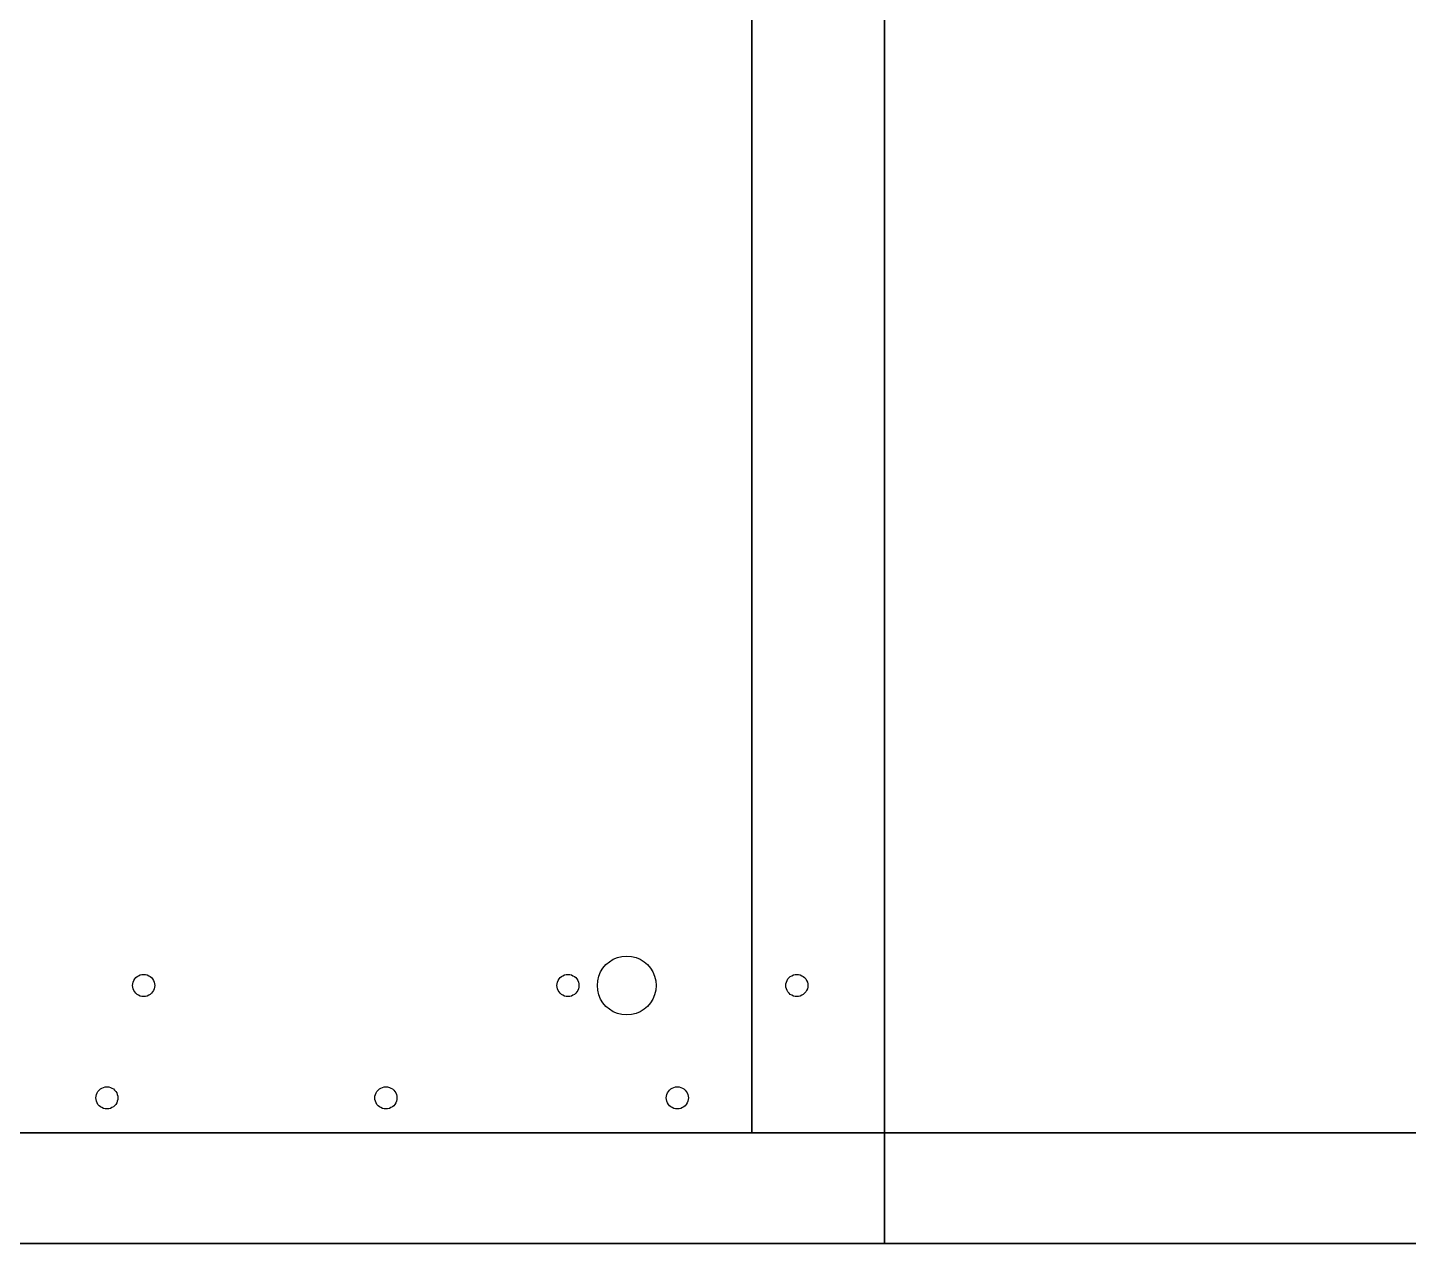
# Model space of a CAD drawing. Header units: metres. Extents: x 0 to 978, y 848 to 2000.
# Drawn here: x 292.9 to 489.2, y 1654.4 to 1827.2 of the extents above; entities that cross this region are included whole.
import ezdxf

# ---------------------------------------------------------------- set-up
doc = ezdxf.new("R2010")
doc.units = ezdxf.units.M

msp = doc.modelspace()

# ---------------------------------------------------------------- linework, layer by layer
for p, q in [((414.72, 1654.4), (414.72, 2000)), ((414.72, 2000), (414.72, 1654.4)), ((414.72, 1654.4), (414.72, 2000)), ((414.72, 2000), (414.72, 1654.4)), ((414.72, 1654.4), (414.72, 2000)), ((414.72, 2000), (414.72, 1654.4)), ((414.72, 1654.4), (414.72, 2000)), ((414.72, 2000), (414.72, 1654.4)), ((414.72, 1654.4), (414.72, 2000)), ((414.72, 2000), (414.72, 1654.4)), ((414.72, 1654.4), (414.72, 2000)), ((414.72, 2000), (414.72, 1654.4)), ((395.87, 1670.11), (395.87, 1984.29)), ((395.87, 1984.29), (395.87, 1670.11)), ((395.87, 1670.11), (395.87, 1984.29)), ((395.87, 1670.11), (395.87, 1984.29)), ((395.87, 1984.29), (395.87, 1670.11)), ((395.87, 1670.11), (395.87, 1984.29)), ((395.87, 1984.29), (395.87, 1670.11)), ((395.87, 1984.29), (395.87, 1670.11)), ((395.87, 1670.11), (395.87, 1984.29)), ((395.87, 1984.29), (395.87, 1670.11)), ((395.87, 1670.11), (395.87, 1984.29)), ((395.87, 1670.11), (395.87, 1984.29)), ((395.87, 1670.11), (395.87, 1984.29)), ((395.87, 1984.29), (395.87, 1670.11)), ((395.87, 1670.11), (395.87, 1984.29)), ((395.87, 1670.11), (395.87, 1984.29)), ((395.87, 1670.11), (395.87, 1984.29)), ((395.87, 1984.29), (395.87, 1670.11)), ((395.87, 1670.11), (395.87, 1984.29)), ((395.87, 1670.11), (395.87, 1984.29)), ((395.87, 1670.11), (395.87, 1984.29)), ((395.87, 1984.29), (395.87, 1670.11)), ((395.87, 1670.11), (395.87, 1984.29)), ((395.87, 1670.11), (395.87, 1984.29)), ((395.87, 1670.11), (18.85, 1670.11)), ((18.85, 1670.11), (395.87, 1670.11)), ((18.85, 1670.11), (395.87, 1670.11)), ((18.85, 1670.11), (395.87, 1670.11)), ((395.87, 1670.11), (18.85, 1670.11)), ((18.85, 1670.11), (395.87, 1670.11)), ((395.87, 1670.11), (18.85, 1670.11)), ((395.87, 1670.11), (18.85, 1670.11)), ((18.85, 1670.11), (395.87, 1670.11)), ((395.87, 1670.11), (18.85, 1670.11)), ((18.85, 1670.11), (395.87, 1670.11)), ((18.85, 1670.11), (395.87, 1670.11)), ((395.87, 1670.11), (18.85, 1670.11)), ((18.85, 1670.11), (395.87, 1670.11)), ((18.85, 1670.11), (395.87, 1670.11)), ((18.85, 1670.11), (395.87, 1670.11)), ((395.87, 1670.11), (18.85, 1670.11)), ((18.85, 1670.11), (395.87, 1670.11)), ((18.85, 1670.11), (395.87, 1670.11)), ((18.85, 1670.11), (395.87, 1670.11)), ((395.87, 1670.11), (18.85, 1670.11)), ((18.85, 1670.11), (395.87, 1670.11)), ((18.85, 1670.11), (395.87, 1670.11)), ((18.85, 1670.11), (395.87, 1670.11)), ((44.48, 1670.11), (934, 1670.11)), ((934, 1670.11), (44.48, 1670.11)), ((934, 1670.11), (44.48, 1670.11)), ((44.48, 1670.11), (934, 1670.11)), ((395.87, 1670.11), (395.87, 1670.11)), ((395.87, 1670.11), (395.87, 1670.11)), ((395.87, 1670.11), (395.87, 1670.11)), ((395.87, 1670.11), (395.87, 1670.11)), ((395.87, 1670.11), (395.87, 1670.11)), ((395.87, 1670.11), (395.87, 1670.11)), ((395.87, 1670.11), (395.87, 1670.11)), ((395.87, 1670.11), (395.87, 1670.11)), ((395.87, 1670.11), (395.87, 1670.11)), ((395.87, 1670.11), (395.87, 1670.11)), ((395.87, 1670.11), (395.87, 1670.11)), ((0, 1654.4), (414.72, 1654.4)), ((414.72, 1654.4), (0, 1654.4)), ((0, 1654.4), (414.72, 1654.4)), ((414.72, 1654.4), (0, 1654.4)), ((0, 1654.4), (978.48, 1654.4)), ((978.48, 1654.4), (0, 1654.4)), ((0, 1654.4), (414.72, 1654.4)), ((414.72, 1654.4), (0, 1654.4)), ((0, 1654.4), (414.72, 1654.4)), ((414.72, 1654.4), (0, 1654.4)), ((0, 1654.4), (414.72, 1654.4)), ((414.72, 1654.4), (0, 1654.4)), ((0, 1654.4), (414.72, 1654.4)), ((414.72, 1654.4), (0, 1654.4))]:
    msp.add_line(p, q)
for points in [[(373.91, 1691.05), (373.96, 1691.73), (374.12, 1692.38), (374.37, 1692.98), (374.71, 1693.53), (375.13, 1694.02), (375.62, 1694.44), (376.17, 1694.78), (376.77, 1695.03), (377.41, 1695.19), (378.09, 1695.24)], [(378.09, 1695.24), (378.77, 1695.19), (379.41, 1695.03), (380.01, 1694.78), (380.56, 1694.44), (381.05, 1694.02), (381.47, 1693.53), (381.81, 1692.98), (382.06, 1692.38), (382.22, 1691.73), (382.27, 1691.05)], [(307.82, 1691.05), (307.84, 1691.31), (307.9, 1691.55), (308, 1691.78), (308.13, 1691.98), (308.28, 1692.17), (308.47, 1692.32), (308.67, 1692.45), (308.9, 1692.55), (309.14, 1692.6), (309.39, 1692.63)], [(309.39, 1692.63), (309.65, 1692.6), (309.89, 1692.55), (310.11, 1692.45), (310.32, 1692.32), (310.5, 1692.17), (310.66, 1691.98), (310.79, 1691.78), (310.88, 1691.55), (310.94, 1691.31), (310.96, 1691.05)], [(368.15, 1691.05), (368.18, 1691.31), (368.23, 1691.55), (368.33, 1691.78), (368.46, 1691.98), (368.61, 1692.17), (368.8, 1692.32), (369, 1692.45), (369.23, 1692.55), (369.47, 1692.6), (369.72, 1692.63)], [(368.15, 1691.05), (368.18, 1691.31), (368.23, 1691.55), (368.33, 1691.78), (368.46, 1691.98), (368.61, 1692.17), (368.8, 1692.32), (369, 1692.45), (369.23, 1692.55), (369.47, 1692.6), (369.72, 1692.63)], [(368.15, 1691.05), (368.18, 1691.31), (368.23, 1691.55), (368.33, 1691.78), (368.46, 1691.98), (368.61, 1692.17), (368.8, 1692.32), (369, 1692.45), (369.23, 1692.55), (369.47, 1692.6), (369.72, 1692.63)], [(368.15, 1691.05), (368.18, 1691.31), (368.23, 1691.55), (368.33, 1691.78), (368.46, 1691.98), (368.61, 1692.17), (368.8, 1692.32), (369, 1692.45), (369.23, 1692.55), (369.47, 1692.6), (369.72, 1692.63)], [(368.15, 1691.05), (368.18, 1691.31), (368.23, 1691.55), (368.33, 1691.78), (368.46, 1691.98), (368.61, 1692.17), (368.8, 1692.32), (369, 1692.45), (369.23, 1692.55), (369.47, 1692.6), (369.72, 1692.63)], [(368.15, 1691.05), (368.18, 1691.31), (368.23, 1691.55), (368.33, 1691.78), (368.46, 1691.98), (368.61, 1692.17), (368.8, 1692.32), (369, 1692.45), (369.23, 1692.55), (369.47, 1692.6), (369.72, 1692.63)], [(368.15, 1691.05), (368.18, 1691.31), (368.23, 1691.55), (368.33, 1691.78), (368.46, 1691.98), (368.61, 1692.17), (368.8, 1692.32), (369, 1692.45), (369.23, 1692.55), (369.47, 1692.6), (369.72, 1692.63)], [(368.15, 1691.05), (368.18, 1691.31), (368.23, 1691.55), (368.33, 1691.78), (368.46, 1691.98), (368.61, 1692.17), (368.8, 1692.32), (369, 1692.45), (369.23, 1692.55), (369.47, 1692.6), (369.72, 1692.63)], [(368.15, 1691.05), (368.18, 1691.31), (368.23, 1691.55), (368.33, 1691.78), (368.46, 1691.98), (368.61, 1692.17), (368.8, 1692.32), (369, 1692.45), (369.23, 1692.55), (369.47, 1692.6), (369.72, 1692.63)], [(369.72, 1692.63), (369.98, 1692.6), (370.22, 1692.55), (370.44, 1692.45), (370.65, 1692.32), (370.83, 1692.17), (370.99, 1691.98), (371.12, 1691.78), (371.21, 1691.55), (371.27, 1691.31), (371.29, 1691.05)], [(369.72, 1692.63), (369.98, 1692.6), (370.22, 1692.55), (370.44, 1692.45), (370.65, 1692.32), (370.83, 1692.17), (370.99, 1691.98), (371.12, 1691.78), (371.21, 1691.55), (371.27, 1691.31), (371.29, 1691.05)], [(369.72, 1692.63), (369.98, 1692.6), (370.22, 1692.55), (370.44, 1692.45), (370.65, 1692.32), (370.83, 1692.17), (370.99, 1691.98), (371.12, 1691.78), (371.21, 1691.55), (371.27, 1691.31), (371.29, 1691.05)], [(369.72, 1692.63), (369.98, 1692.6), (370.22, 1692.55), (370.44, 1692.45), (370.65, 1692.32), (370.83, 1692.17), (370.99, 1691.98), (371.12, 1691.78), (371.21, 1691.55), (371.27, 1691.31), (371.29, 1691.05)], [(369.72, 1692.63), (369.98, 1692.6), (370.22, 1692.55), (370.44, 1692.45), (370.65, 1692.32), (370.83, 1692.17), (370.99, 1691.98), (371.12, 1691.78), (371.21, 1691.55), (371.27, 1691.31), (371.29, 1691.05)], [(369.72, 1692.63), (369.98, 1692.6), (370.22, 1692.55), (370.44, 1692.45), (370.65, 1692.32), (370.83, 1692.17), (370.99, 1691.98), (371.12, 1691.78), (371.21, 1691.55), (371.27, 1691.31), (371.29, 1691.05)], [(369.72, 1692.63), (369.98, 1692.6), (370.22, 1692.55), (370.44, 1692.45), (370.65, 1692.32), (370.83, 1692.17), (370.99, 1691.98), (371.12, 1691.78), (371.21, 1691.55), (371.27, 1691.31), (371.29, 1691.05)], [(369.72, 1692.63), (369.98, 1692.6), (370.22, 1692.55), (370.44, 1692.45), (370.65, 1692.32), (370.83, 1692.17), (370.99, 1691.98), (371.12, 1691.78), (371.21, 1691.55), (371.27, 1691.31), (371.29, 1691.05)], [(369.72, 1692.63), (369.98, 1692.6), (370.22, 1692.55), (370.44, 1692.45), (370.65, 1692.32), (370.83, 1692.17), (370.99, 1691.98), (371.12, 1691.78), (371.21, 1691.55), (371.27, 1691.31), (371.29, 1691.05)], [(400.71, 1691.05), (400.73, 1691.31), (400.79, 1691.55), (400.88, 1691.78), (401.01, 1691.98), (401.17, 1692.17), (401.35, 1692.32), (401.55, 1692.45), (401.78, 1692.55), (402.02, 1692.6), (402.28, 1692.63)], [(402.28, 1692.63), (402.53, 1692.6), (402.77, 1692.55), (403, 1692.45), (403.2, 1692.32), (403.39, 1692.17), (403.54, 1691.98), (403.67, 1691.78), (403.77, 1691.55), (403.82, 1691.31), (403.85, 1691.05)], [(309.39, 1689.48), (309.14, 1689.5), (308.9, 1689.56), (308.67, 1689.66), (308.47, 1689.79), (308.28, 1689.94), (308.13, 1690.13), (308, 1690.33), (307.9, 1690.56), (307.84, 1690.8), (307.82, 1691.05)], [(310.96, 1691.05), (310.94, 1690.8), (310.88, 1690.56), (310.79, 1690.33), (310.66, 1690.13), (310.5, 1689.94), (310.32, 1689.79), (310.11, 1689.66), (309.89, 1689.56), (309.65, 1689.5), (309.39, 1689.48)], [(369.72, 1689.48), (369.47, 1689.5), (369.23, 1689.56), (369, 1689.66), (368.8, 1689.79), (368.61, 1689.94), (368.46, 1690.13), (368.33, 1690.33), (368.23, 1690.56), (368.18, 1690.8), (368.15, 1691.05)], [(369.72, 1689.48), (369.47, 1689.5), (369.23, 1689.56), (369, 1689.66), (368.8, 1689.79), (368.61, 1689.94), (368.46, 1690.13), (368.33, 1690.33), (368.23, 1690.56), (368.18, 1690.8), (368.15, 1691.05)], [(369.72, 1689.48), (369.47, 1689.5), (369.23, 1689.56), (369, 1689.66), (368.8, 1689.79), (368.61, 1689.94), (368.46, 1690.13), (368.33, 1690.33), (368.23, 1690.56), (368.18, 1690.8), (368.15, 1691.05)], [(369.72, 1689.48), (369.47, 1689.5), (369.23, 1689.56), (369, 1689.66), (368.8, 1689.79), (368.61, 1689.94), (368.46, 1690.13), (368.33, 1690.33), (368.23, 1690.56), (368.18, 1690.8), (368.15, 1691.05)], [(369.72, 1689.48), (369.47, 1689.5), (369.23, 1689.56), (369, 1689.66), (368.8, 1689.79), (368.61, 1689.94), (368.46, 1690.13), (368.33, 1690.33), (368.23, 1690.56), (368.18, 1690.8), (368.15, 1691.05)], [(369.72, 1689.48), (369.47, 1689.5), (369.23, 1689.56), (369, 1689.66), (368.8, 1689.79), (368.61, 1689.94), (368.46, 1690.13), (368.33, 1690.33), (368.23, 1690.56), (368.18, 1690.8), (368.15, 1691.05)], [(369.72, 1689.48), (369.47, 1689.5), (369.23, 1689.56), (369, 1689.66), (368.8, 1689.79), (368.61, 1689.94), (368.46, 1690.13), (368.33, 1690.33), (368.23, 1690.56), (368.18, 1690.8), (368.15, 1691.05)], [(369.72, 1689.48), (369.47, 1689.5), (369.23, 1689.56), (369, 1689.66), (368.8, 1689.79), (368.61, 1689.94), (368.46, 1690.13), (368.33, 1690.33), (368.23, 1690.56), (368.18, 1690.8), (368.15, 1691.05)], [(369.72, 1689.48), (369.47, 1689.5), (369.23, 1689.56), (369, 1689.66), (368.8, 1689.79), (368.61, 1689.94), (368.46, 1690.13), (368.33, 1690.33), (368.23, 1690.56), (368.18, 1690.8), (368.15, 1691.05)], [(371.29, 1691.05), (371.27, 1690.8), (371.21, 1690.56), (371.12, 1690.33), (370.99, 1690.13), (370.83, 1689.94), (370.65, 1689.79), (370.44, 1689.66), (370.22, 1689.56), (369.98, 1689.5), (369.72, 1689.48)], [(371.29, 1691.05), (371.27, 1690.8), (371.21, 1690.56), (371.12, 1690.33), (370.99, 1690.13), (370.83, 1689.94), (370.65, 1689.79), (370.44, 1689.66), (370.22, 1689.56), (369.98, 1689.5), (369.72, 1689.48)], [(371.29, 1691.05), (371.27, 1690.8), (371.21, 1690.56), (371.12, 1690.33), (370.99, 1690.13), (370.83, 1689.94), (370.65, 1689.79), (370.44, 1689.66), (370.22, 1689.56), (369.98, 1689.5), (369.72, 1689.48)], [(371.29, 1691.05), (371.27, 1690.8), (371.21, 1690.56), (371.12, 1690.33), (370.99, 1690.13), (370.83, 1689.94), (370.65, 1689.79), (370.44, 1689.66), (370.22, 1689.56), (369.98, 1689.5), (369.72, 1689.48)], [(371.29, 1691.05), (371.27, 1690.8), (371.21, 1690.56), (371.12, 1690.33), (370.99, 1690.13), (370.83, 1689.94), (370.65, 1689.79), (370.44, 1689.66), (370.22, 1689.56), (369.98, 1689.5), (369.72, 1689.48)], [(371.29, 1691.05), (371.27, 1690.8), (371.21, 1690.56), (371.12, 1690.33), (370.99, 1690.13), (370.83, 1689.94), (370.65, 1689.79), (370.44, 1689.66), (370.22, 1689.56), (369.98, 1689.5), (369.72, 1689.48)], [(371.29, 1691.05), (371.27, 1690.8), (371.21, 1690.56), (371.12, 1690.33), (370.99, 1690.13), (370.83, 1689.94), (370.65, 1689.79), (370.44, 1689.66), (370.22, 1689.56), (369.98, 1689.5), (369.72, 1689.48)], [(371.29, 1691.05), (371.27, 1690.8), (371.21, 1690.56), (371.12, 1690.33), (370.99, 1690.13), (370.83, 1689.94), (370.65, 1689.79), (370.44, 1689.66), (370.22, 1689.56), (369.98, 1689.5), (369.72, 1689.48)], [(371.29, 1691.05), (371.27, 1690.8), (371.21, 1690.56), (371.12, 1690.33), (370.99, 1690.13), (370.83, 1689.94), (370.65, 1689.79), (370.44, 1689.66), (370.22, 1689.56), (369.98, 1689.5), (369.72, 1689.48)], [(378.09, 1686.87), (377.41, 1686.92), (376.77, 1687.08), (376.17, 1687.33), (375.62, 1687.67), (375.13, 1688.09), (374.71, 1688.58), (374.37, 1689.13), (374.12, 1689.73), (373.96, 1690.38), (373.91, 1691.05)], [(382.27, 1691.05), (382.22, 1690.38), (382.06, 1689.73), (381.81, 1689.13), (381.47, 1688.58), (381.05, 1688.09), (380.56, 1687.67), (380.01, 1687.33), (379.41, 1687.08), (378.77, 1686.92), (378.09, 1686.87)], [(402.28, 1689.48), (402.02, 1689.5), (401.78, 1689.56), (401.55, 1689.66), (401.35, 1689.79), (401.17, 1689.94), (401.01, 1690.13), (400.88, 1690.33), (400.79, 1690.56), (400.73, 1690.8), (400.71, 1691.05)], [(403.85, 1691.05), (403.82, 1690.8), (403.77, 1690.56), (403.67, 1690.33), (403.54, 1690.13), (403.39, 1689.94), (403.2, 1689.79), (403, 1689.66), (402.77, 1689.56), (402.53, 1689.5), (402.28, 1689.48)], [(302.6, 1675.08), (302.62, 1675.34), (302.67, 1675.58), (302.77, 1675.81), (302.9, 1676.01), (303.05, 1676.19), (303.24, 1676.35), (303.44, 1676.48), (303.67, 1676.57), (303.91, 1676.63), (304.16, 1676.65)], [(302.6, 1675.08), (302.62, 1675.34), (302.67, 1675.58), (302.77, 1675.81), (302.9, 1676.01), (303.05, 1676.19), (303.24, 1676.35), (303.44, 1676.48), (303.67, 1676.57), (303.91, 1676.63), (304.16, 1676.65)], [(302.6, 1675.08), (302.62, 1675.34), (302.67, 1675.58), (302.77, 1675.81), (302.9, 1676.01), (303.05, 1676.19), (303.24, 1676.35), (303.44, 1676.48), (303.67, 1676.57), (303.91, 1676.63), (304.16, 1676.65)], [(302.6, 1675.08), (302.62, 1675.34), (302.67, 1675.58), (302.77, 1675.81), (302.9, 1676.01), (303.05, 1676.19), (303.24, 1676.35), (303.44, 1676.48), (303.67, 1676.57), (303.91, 1676.63), (304.16, 1676.65)], [(302.6, 1675.08), (302.62, 1675.34), (302.67, 1675.58), (302.77, 1675.81), (302.9, 1676.01), (303.05, 1676.19), (303.24, 1676.35), (303.44, 1676.48), (303.67, 1676.57), (303.91, 1676.63), (304.16, 1676.65)], [(302.6, 1675.08), (302.62, 1675.34), (302.67, 1675.58), (302.77, 1675.81), (302.9, 1676.01), (303.05, 1676.19), (303.24, 1676.35), (303.44, 1676.48), (303.67, 1676.57), (303.91, 1676.63), (304.16, 1676.65)], [(304.16, 1673.51), (303.91, 1673.53), (303.67, 1673.59), (303.44, 1673.69), (303.24, 1673.82), (303.05, 1673.97), (302.9, 1674.16), (302.77, 1674.36), (302.67, 1674.59), (302.62, 1674.83), (302.6, 1675.08)], [(304.16, 1673.51), (303.91, 1673.53), (303.67, 1673.59), (303.44, 1673.69), (303.24, 1673.82), (303.05, 1673.97), (302.9, 1674.16), (302.77, 1674.36), (302.67, 1674.59), (302.62, 1674.83), (302.6, 1675.08)], [(304.16, 1673.51), (303.91, 1673.53), (303.67, 1673.59), (303.44, 1673.69), (303.24, 1673.82), (303.05, 1673.97), (302.9, 1674.16), (302.77, 1674.36), (302.67, 1674.59), (302.62, 1674.83), (302.6, 1675.08)], [(304.16, 1673.51), (303.91, 1673.53), (303.67, 1673.59), (303.44, 1673.69), (303.24, 1673.82), (303.05, 1673.97), (302.9, 1674.16), (302.77, 1674.36), (302.67, 1674.59), (302.62, 1674.83), (302.6, 1675.08)], [(304.16, 1673.51), (303.91, 1673.53), (303.67, 1673.59), (303.44, 1673.69), (303.24, 1673.82), (303.05, 1673.97), (302.9, 1674.16), (302.77, 1674.36), (302.67, 1674.59), (302.62, 1674.83), (302.6, 1675.08)], [(304.16, 1673.51), (303.91, 1673.53), (303.67, 1673.59), (303.44, 1673.69), (303.24, 1673.82), (303.05, 1673.97), (302.9, 1674.16), (302.77, 1674.36), (302.67, 1674.59), (302.62, 1674.83), (302.6, 1675.08)], [(304.16, 1676.65), (304.42, 1676.63), (304.66, 1676.57), (304.88, 1676.48), (305.09, 1676.35), (305.27, 1676.19), (305.43, 1676.01), (305.56, 1675.81), (305.65, 1675.58), (305.71, 1675.34), (305.73, 1675.08)], [(304.16, 1676.65), (304.42, 1676.63), (304.66, 1676.57), (304.88, 1676.48), (305.09, 1676.35), (305.27, 1676.19), (305.43, 1676.01), (305.56, 1675.81), (305.65, 1675.58), (305.71, 1675.34), (305.73, 1675.08)], [(304.16, 1676.65), (304.42, 1676.63), (304.66, 1676.57), (304.88, 1676.48), (305.09, 1676.35), (305.27, 1676.19), (305.43, 1676.01), (305.56, 1675.81), (305.65, 1675.58), (305.71, 1675.34), (305.73, 1675.08)], [(304.16, 1676.65), (304.42, 1676.63), (304.66, 1676.57), (304.88, 1676.48), (305.09, 1676.35), (305.27, 1676.19), (305.43, 1676.01), (305.56, 1675.81), (305.65, 1675.58), (305.71, 1675.34), (305.73, 1675.08)], [(304.16, 1676.65), (304.42, 1676.63), (304.66, 1676.57), (304.88, 1676.48), (305.09, 1676.35), (305.27, 1676.19), (305.43, 1676.01), (305.56, 1675.81), (305.65, 1675.58), (305.71, 1675.34), (305.73, 1675.08)], [(304.16, 1676.65), (304.42, 1676.63), (304.66, 1676.57), (304.88, 1676.48), (305.09, 1676.35), (305.27, 1676.19), (305.43, 1676.01), (305.56, 1675.81), (305.65, 1675.58), (305.71, 1675.34), (305.73, 1675.08)], [(305.73, 1675.08), (305.71, 1674.83), (305.65, 1674.59), (305.56, 1674.36), (305.43, 1674.16), (305.27, 1673.97), (305.09, 1673.82), (304.88, 1673.69), (304.66, 1673.59), (304.42, 1673.53), (304.16, 1673.51)], [(305.73, 1675.08), (305.71, 1674.83), (305.65, 1674.59), (305.56, 1674.36), (305.43, 1674.16), (305.27, 1673.97), (305.09, 1673.82), (304.88, 1673.69), (304.66, 1673.59), (304.42, 1673.53), (304.16, 1673.51)], [(305.73, 1675.08), (305.71, 1674.83), (305.65, 1674.59), (305.56, 1674.36), (305.43, 1674.16), (305.27, 1673.97), (305.09, 1673.82), (304.88, 1673.69), (304.66, 1673.59), (304.42, 1673.53), (304.16, 1673.51)], [(305.73, 1675.08), (305.71, 1674.83), (305.65, 1674.59), (305.56, 1674.36), (305.43, 1674.16), (305.27, 1673.97), (305.09, 1673.82), (304.88, 1673.69), (304.66, 1673.59), (304.42, 1673.53), (304.16, 1673.51)], [(305.73, 1675.08), (305.71, 1674.83), (305.65, 1674.59), (305.56, 1674.36), (305.43, 1674.16), (305.27, 1673.97), (305.09, 1673.82), (304.88, 1673.69), (304.66, 1673.59), (304.42, 1673.53), (304.16, 1673.51)], [(305.73, 1675.08), (305.71, 1674.83), (305.65, 1674.59), (305.56, 1674.36), (305.43, 1674.16), (305.27, 1673.97), (305.09, 1673.82), (304.88, 1673.69), (304.66, 1673.59), (304.42, 1673.53), (304.16, 1673.51)], [(342.27, 1675.08), (342.29, 1675.34), (342.35, 1675.58), (342.45, 1675.81), (342.57, 1676.01), (342.73, 1676.19), (342.91, 1676.35), (343.12, 1676.48), (343.34, 1676.57), (343.59, 1676.63), (343.84, 1676.65)], [(342.27, 1675.08), (342.29, 1675.34), (342.35, 1675.58), (342.45, 1675.81), (342.57, 1676.01), (342.73, 1676.19), (342.91, 1676.35), (343.12, 1676.48), (343.34, 1676.57), (343.59, 1676.63), (343.84, 1676.65)], [(342.27, 1675.08), (342.29, 1675.34), (342.35, 1675.58), (342.45, 1675.81), (342.57, 1676.01), (342.73, 1676.19), (342.91, 1676.35), (343.12, 1676.48), (343.34, 1676.57), (343.59, 1676.63), (343.84, 1676.65)], [(342.27, 1675.08), (342.29, 1675.34), (342.35, 1675.58), (342.45, 1675.81), (342.57, 1676.01), (342.73, 1676.19), (342.91, 1676.35), (343.12, 1676.48), (343.34, 1676.57), (343.59, 1676.63), (343.84, 1676.65)], [(342.27, 1675.08), (342.29, 1675.34), (342.35, 1675.58), (342.45, 1675.81), (342.57, 1676.01), (342.73, 1676.19), (342.91, 1676.35), (343.12, 1676.48), (343.34, 1676.57), (343.59, 1676.63), (343.84, 1676.65)], [(342.27, 1675.08), (342.29, 1675.34), (342.35, 1675.58), (342.45, 1675.81), (342.57, 1676.01), (342.73, 1676.19), (342.91, 1676.35), (343.12, 1676.48), (343.34, 1676.57), (343.59, 1676.63), (343.84, 1676.65)], [(343.84, 1673.51), (343.59, 1673.53), (343.34, 1673.59), (343.12, 1673.69), (342.91, 1673.82), (342.73, 1673.97), (342.57, 1674.16), (342.45, 1674.36), (342.35, 1674.59), (342.29, 1674.83), (342.27, 1675.08)], [(343.84, 1673.51), (343.59, 1673.53), (343.34, 1673.59), (343.12, 1673.69), (342.91, 1673.82), (342.73, 1673.97), (342.57, 1674.16), (342.45, 1674.36), (342.35, 1674.59), (342.29, 1674.83), (342.27, 1675.08)], [(343.84, 1673.51), (343.59, 1673.53), (343.34, 1673.59), (343.12, 1673.69), (342.91, 1673.82), (342.73, 1673.97), (342.57, 1674.16), (342.45, 1674.36), (342.35, 1674.59), (342.29, 1674.83), (342.27, 1675.08)], [(343.84, 1673.51), (343.59, 1673.53), (343.34, 1673.59), (343.12, 1673.69), (342.91, 1673.82), (342.73, 1673.97), (342.57, 1674.16), (342.45, 1674.36), (342.35, 1674.59), (342.29, 1674.83), (342.27, 1675.08)], [(343.84, 1673.51), (343.59, 1673.53), (343.34, 1673.59), (343.12, 1673.69), (342.91, 1673.82), (342.73, 1673.97), (342.57, 1674.16), (342.45, 1674.36), (342.35, 1674.59), (342.29, 1674.83), (342.27, 1675.08)], [(343.84, 1673.51), (343.59, 1673.53), (343.34, 1673.59), (343.12, 1673.69), (342.91, 1673.82), (342.73, 1673.97), (342.57, 1674.16), (342.45, 1674.36), (342.35, 1674.59), (342.29, 1674.83), (342.27, 1675.08)], [(343.84, 1676.65), (344.09, 1676.63), (344.34, 1676.57), (344.56, 1676.48), (344.77, 1676.35), (344.95, 1676.19), (345.11, 1676.01), (345.23, 1675.81), (345.33, 1675.58), (345.39, 1675.34), (345.41, 1675.08)], [(343.84, 1676.65), (344.09, 1676.63), (344.34, 1676.57), (344.56, 1676.48), (344.77, 1676.35), (344.95, 1676.19), (345.11, 1676.01), (345.23, 1675.81), (345.33, 1675.58), (345.39, 1675.34), (345.41, 1675.08)], [(343.84, 1676.65), (344.09, 1676.63), (344.34, 1676.57), (344.56, 1676.48), (344.77, 1676.35), (344.95, 1676.19), (345.11, 1676.01), (345.23, 1675.81), (345.33, 1675.58), (345.39, 1675.34), (345.41, 1675.08)], [(343.84, 1676.65), (344.09, 1676.63), (344.34, 1676.57), (344.56, 1676.48), (344.77, 1676.35), (344.95, 1676.19), (345.11, 1676.01), (345.23, 1675.81), (345.33, 1675.58), (345.39, 1675.34), (345.41, 1675.08)], [(343.84, 1676.65), (344.09, 1676.63), (344.34, 1676.57), (344.56, 1676.48), (344.77, 1676.35), (344.95, 1676.19), (345.11, 1676.01), (345.23, 1675.81), (345.33, 1675.58), (345.39, 1675.34), (345.41, 1675.08)], [(343.84, 1676.65), (344.09, 1676.63), (344.34, 1676.57), (344.56, 1676.48), (344.77, 1676.35), (344.95, 1676.19), (345.11, 1676.01), (345.23, 1675.81), (345.33, 1675.58), (345.39, 1675.34), (345.41, 1675.08)], [(345.41, 1675.08), (345.39, 1674.83), (345.33, 1674.59), (345.23, 1674.36), (345.11, 1674.16), (344.95, 1673.97), (344.77, 1673.82), (344.56, 1673.69), (344.34, 1673.59), (344.09, 1673.53), (343.84, 1673.51)], [(345.41, 1675.08), (345.39, 1674.83), (345.33, 1674.59), (345.23, 1674.36), (345.11, 1674.16), (344.95, 1673.97), (344.77, 1673.82), (344.56, 1673.69), (344.34, 1673.59), (344.09, 1673.53), (343.84, 1673.51)], [(345.41, 1675.08), (345.39, 1674.83), (345.33, 1674.59), (345.23, 1674.36), (345.11, 1674.16), (344.95, 1673.97), (344.77, 1673.82), (344.56, 1673.69), (344.34, 1673.59), (344.09, 1673.53), (343.84, 1673.51)], [(345.41, 1675.08), (345.39, 1674.83), (345.33, 1674.59), (345.23, 1674.36), (345.11, 1674.16), (344.95, 1673.97), (344.77, 1673.82), (344.56, 1673.69), (344.34, 1673.59), (344.09, 1673.53), (343.84, 1673.51)], [(345.41, 1675.08), (345.39, 1674.83), (345.33, 1674.59), (345.23, 1674.36), (345.11, 1674.16), (344.95, 1673.97), (344.77, 1673.82), (344.56, 1673.69), (344.34, 1673.59), (344.09, 1673.53), (343.84, 1673.51)], [(345.41, 1675.08), (345.39, 1674.83), (345.33, 1674.59), (345.23, 1674.36), (345.11, 1674.16), (344.95, 1673.97), (344.77, 1673.82), (344.56, 1673.69), (344.34, 1673.59), (344.09, 1673.53), (343.84, 1673.51)], [(383.71, 1675.08), (383.73, 1675.34), (383.79, 1675.58), (383.89, 1675.81), (384.01, 1676.01), (384.17, 1676.19), (384.35, 1676.35), (384.56, 1676.48), (384.78, 1676.57), (385.03, 1676.63), (385.28, 1676.65)], [(383.71, 1675.08), (383.73, 1675.34), (383.79, 1675.58), (383.89, 1675.81), (384.01, 1676.01), (384.17, 1676.19), (384.35, 1676.35), (384.56, 1676.48), (384.78, 1676.57), (385.03, 1676.63), (385.28, 1676.65)], [(383.71, 1675.08), (383.73, 1675.34), (383.79, 1675.58), (383.89, 1675.81), (384.01, 1676.01), (384.17, 1676.19), (384.35, 1676.35), (384.56, 1676.48), (384.78, 1676.57), (385.03, 1676.63), (385.28, 1676.65)], [(383.71, 1675.08), (383.73, 1675.34), (383.79, 1675.58), (383.89, 1675.81), (384.01, 1676.01), (384.17, 1676.19), (384.35, 1676.35), (384.56, 1676.48), (384.78, 1676.57), (385.03, 1676.63), (385.28, 1676.65)], [(383.71, 1675.08), (383.73, 1675.34), (383.79, 1675.58), (383.89, 1675.81), (384.01, 1676.01), (384.17, 1676.19), (384.35, 1676.35), (384.56, 1676.48), (384.78, 1676.57), (385.03, 1676.63), (385.28, 1676.65)], [(383.71, 1675.08), (383.73, 1675.34), (383.79, 1675.58), (383.89, 1675.81), (384.01, 1676.01), (384.17, 1676.19), (384.35, 1676.35), (384.56, 1676.48), (384.78, 1676.57), (385.03, 1676.63), (385.28, 1676.65)], [(383.71, 1675.08), (383.73, 1675.34), (383.79, 1675.58), (383.89, 1675.81), (384.01, 1676.01), (384.17, 1676.19), (384.35, 1676.35), (384.56, 1676.48), (384.78, 1676.57), (385.03, 1676.63), (385.28, 1676.65)], [(383.71, 1675.08), (383.73, 1675.34), (383.79, 1675.58), (383.89, 1675.81), (384.01, 1676.01), (384.17, 1676.19), (384.35, 1676.35), (384.56, 1676.48), (384.78, 1676.57), (385.03, 1676.63), (385.28, 1676.65)], [(383.71, 1675.08), (383.73, 1675.34), (383.79, 1675.58), (383.89, 1675.81), (384.01, 1676.01), (384.17, 1676.19), (384.35, 1676.35), (384.56, 1676.48), (384.78, 1676.57), (385.03, 1676.63), (385.28, 1676.65)], [(385.28, 1673.51), (385.03, 1673.53), (384.78, 1673.59), (384.56, 1673.69), (384.35, 1673.82), (384.17, 1673.97), (384.01, 1674.16), (383.89, 1674.36), (383.79, 1674.59), (383.73, 1674.83), (383.71, 1675.08)], [(385.28, 1673.51), (385.03, 1673.53), (384.78, 1673.59), (384.56, 1673.69), (384.35, 1673.82), (384.17, 1673.97), (384.01, 1674.16), (383.89, 1674.36), (383.79, 1674.59), (383.73, 1674.83), (383.71, 1675.08)], [(385.28, 1673.51), (385.03, 1673.53), (384.78, 1673.59), (384.56, 1673.69), (384.35, 1673.82), (384.17, 1673.97), (384.01, 1674.16), (383.89, 1674.36), (383.79, 1674.59), (383.73, 1674.83), (383.71, 1675.08)], [(385.28, 1673.51), (385.03, 1673.53), (384.78, 1673.59), (384.56, 1673.69), (384.35, 1673.82), (384.17, 1673.97), (384.01, 1674.16), (383.89, 1674.36), (383.79, 1674.59), (383.73, 1674.83), (383.71, 1675.08)], [(385.28, 1673.51), (385.03, 1673.53), (384.78, 1673.59), (384.56, 1673.69), (384.35, 1673.82), (384.17, 1673.97), (384.01, 1674.16), (383.89, 1674.36), (383.79, 1674.59), (383.73, 1674.83), (383.71, 1675.08)], [(385.28, 1673.51), (385.03, 1673.53), (384.78, 1673.59), (384.56, 1673.69), (384.35, 1673.82), (384.17, 1673.97), (384.01, 1674.16), (383.89, 1674.36), (383.79, 1674.59), (383.73, 1674.83), (383.71, 1675.08)], [(385.28, 1673.51), (385.03, 1673.53), (384.78, 1673.59), (384.56, 1673.69), (384.35, 1673.82), (384.17, 1673.97), (384.01, 1674.16), (383.89, 1674.36), (383.79, 1674.59), (383.73, 1674.83), (383.71, 1675.08)], [(385.28, 1673.51), (385.03, 1673.53), (384.78, 1673.59), (384.56, 1673.69), (384.35, 1673.82), (384.17, 1673.97), (384.01, 1674.16), (383.89, 1674.36), (383.79, 1674.59), (383.73, 1674.83), (383.71, 1675.08)], [(385.28, 1673.51), (385.03, 1673.53), (384.78, 1673.59), (384.56, 1673.69), (384.35, 1673.82), (384.17, 1673.97), (384.01, 1674.16), (383.89, 1674.36), (383.79, 1674.59), (383.73, 1674.83), (383.71, 1675.08)], [(385.28, 1676.65), (385.53, 1676.63), (385.78, 1676.57), (386, 1676.48), (386.21, 1676.35), (386.39, 1676.19), (386.55, 1676.01), (386.67, 1675.81), (386.77, 1675.58), (386.83, 1675.34), (386.85, 1675.08)], [(385.28, 1676.65), (385.53, 1676.63), (385.78, 1676.57), (386, 1676.48), (386.21, 1676.35), (386.39, 1676.19), (386.55, 1676.01), (386.67, 1675.81), (386.77, 1675.58), (386.83, 1675.34), (386.85, 1675.08)], [(385.28, 1676.65), (385.53, 1676.63), (385.78, 1676.57), (386, 1676.48), (386.21, 1676.35), (386.39, 1676.19), (386.55, 1676.01), (386.67, 1675.81), (386.77, 1675.58), (386.83, 1675.34), (386.85, 1675.08)], [(385.28, 1676.65), (385.53, 1676.63), (385.78, 1676.57), (386, 1676.48), (386.21, 1676.35), (386.39, 1676.19), (386.55, 1676.01), (386.67, 1675.81), (386.77, 1675.58), (386.83, 1675.34), (386.85, 1675.08)], [(385.28, 1676.65), (385.53, 1676.63), (385.78, 1676.57), (386, 1676.48), (386.21, 1676.35), (386.39, 1676.19), (386.55, 1676.01), (386.67, 1675.81), (386.77, 1675.58), (386.83, 1675.34), (386.85, 1675.08)], [(385.28, 1676.65), (385.53, 1676.63), (385.78, 1676.57), (386, 1676.48), (386.21, 1676.35), (386.39, 1676.19), (386.55, 1676.01), (386.67, 1675.81), (386.77, 1675.58), (386.83, 1675.34), (386.85, 1675.08)], [(385.28, 1676.65), (385.53, 1676.63), (385.78, 1676.57), (386, 1676.48), (386.21, 1676.35), (386.39, 1676.19), (386.55, 1676.01), (386.67, 1675.81), (386.77, 1675.58), (386.83, 1675.34), (386.85, 1675.08)], [(385.28, 1676.65), (385.53, 1676.63), (385.78, 1676.57), (386, 1676.48), (386.21, 1676.35), (386.39, 1676.19), (386.55, 1676.01), (386.67, 1675.81), (386.77, 1675.58), (386.83, 1675.34), (386.85, 1675.08)], [(385.28, 1676.65), (385.53, 1676.63), (385.78, 1676.57), (386, 1676.48), (386.21, 1676.35), (386.39, 1676.19), (386.55, 1676.01), (386.67, 1675.81), (386.77, 1675.58), (386.83, 1675.34), (386.85, 1675.08)], [(386.85, 1675.08), (386.83, 1674.83), (386.77, 1674.59), (386.67, 1674.36), (386.55, 1674.16), (386.39, 1673.97), (386.21, 1673.82), (386, 1673.69), (385.78, 1673.59), (385.53, 1673.53), (385.28, 1673.51)], [(386.85, 1675.08), (386.83, 1674.83), (386.77, 1674.59), (386.67, 1674.36), (386.55, 1674.16), (386.39, 1673.97), (386.21, 1673.82), (386, 1673.69), (385.78, 1673.59), (385.53, 1673.53), (385.28, 1673.51)], [(386.85, 1675.08), (386.83, 1674.83), (386.77, 1674.59), (386.67, 1674.36), (386.55, 1674.16), (386.39, 1673.97), (386.21, 1673.82), (386, 1673.69), (385.78, 1673.59), (385.53, 1673.53), (385.28, 1673.51)], [(386.85, 1675.08), (386.83, 1674.83), (386.77, 1674.59), (386.67, 1674.36), (386.55, 1674.16), (386.39, 1673.97), (386.21, 1673.82), (386, 1673.69), (385.78, 1673.59), (385.53, 1673.53), (385.28, 1673.51)], [(386.85, 1675.08), (386.83, 1674.83), (386.77, 1674.59), (386.67, 1674.36), (386.55, 1674.16), (386.39, 1673.97), (386.21, 1673.82), (386, 1673.69), (385.78, 1673.59), (385.53, 1673.53), (385.28, 1673.51)], [(386.85, 1675.08), (386.83, 1674.83), (386.77, 1674.59), (386.67, 1674.36), (386.55, 1674.16), (386.39, 1673.97), (386.21, 1673.82), (386, 1673.69), (385.78, 1673.59), (385.53, 1673.53), (385.28, 1673.51)], [(386.85, 1675.08), (386.83, 1674.83), (386.77, 1674.59), (386.67, 1674.36), (386.55, 1674.16), (386.39, 1673.97), (386.21, 1673.82), (386, 1673.69), (385.78, 1673.59), (385.53, 1673.53), (385.28, 1673.51)], [(386.85, 1675.08), (386.83, 1674.83), (386.77, 1674.59), (386.67, 1674.36), (386.55, 1674.16), (386.39, 1673.97), (386.21, 1673.82), (386, 1673.69), (385.78, 1673.59), (385.53, 1673.53), (385.28, 1673.51)], [(386.85, 1675.08), (386.83, 1674.83), (386.77, 1674.59), (386.67, 1674.36), (386.55, 1674.16), (386.39, 1673.97), (386.21, 1673.82), (386, 1673.69), (385.78, 1673.59), (385.53, 1673.53), (385.28, 1673.51)]]:
    msp.add_lwpolyline(points)

doc.saveas('drawing.dxf')
